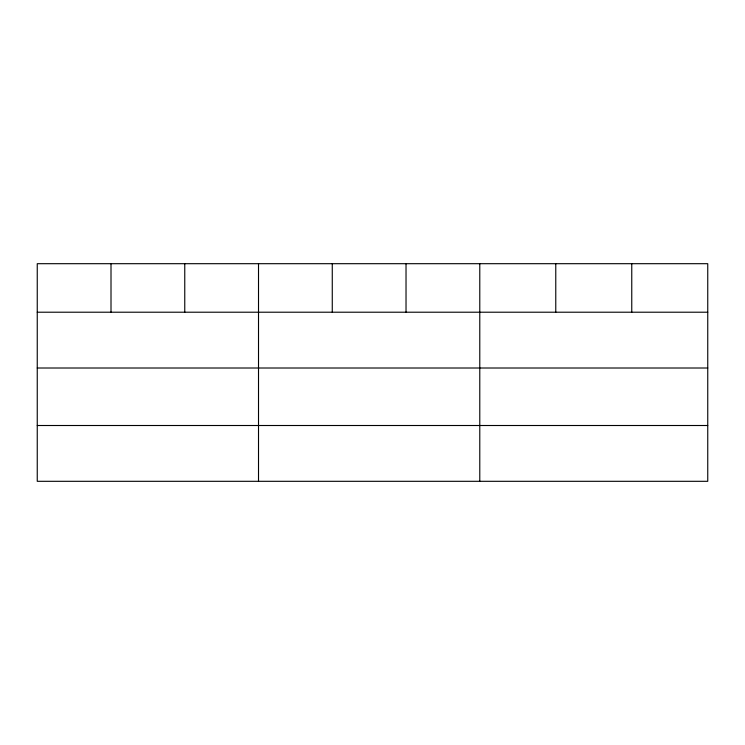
<?xml version="1.0" encoding="UTF-8"?>
<svg xmlns="http://www.w3.org/2000/svg" width="745" height="745" viewBox="0 0 745 745"><rect width="100%" height="100%" fill="white"/><g stroke="black" fill="none" stroke-linecap="round" stroke-linejoin="round"><path stroke-width="1.12" d="M707.75 368.011L707.75 263.693L37.25 263.693L37.25 481.307L707.75 481.307L707.75 368.011L37.25 368.011M37.25 312.211L707.75 312.211M37.25 425.507L707.75 425.507M631.76 263.693L631.76 312.211M555.77 263.693L555.77 312.211M479.78 263.693L479.78 481.307M406.025 263.693L406.025 312.211M332.27 263.693L332.27 312.211M258.515 263.693L258.515 481.307M184.76 263.693L184.76 312.211M111.005 263.693L111.005 312.211"/></g></svg>
